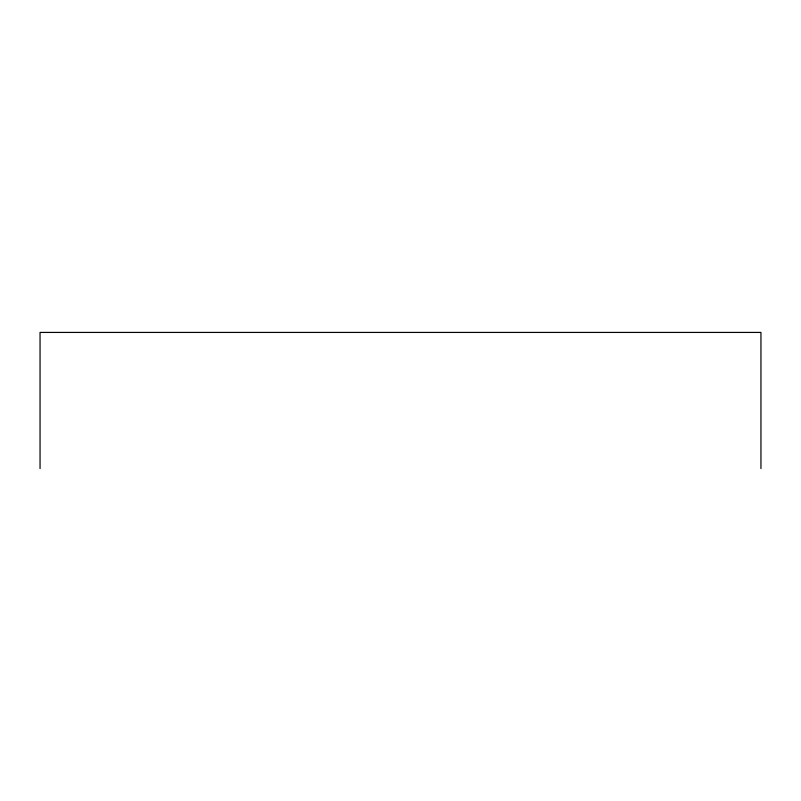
<?xml version="1.0" encoding="UTF-8"?>
<svg xmlns="http://www.w3.org/2000/svg" width="801" height="801" viewBox="0 0 801 801"><rect width="100%" height="100%" fill="white"/><g stroke="black" fill="none" stroke-linecap="round" stroke-linejoin="round"><path stroke-width="1.2" d="M760.95 468.575L760.95 332.425L40.05 332.425L40.05 468.575"/></g></svg>
